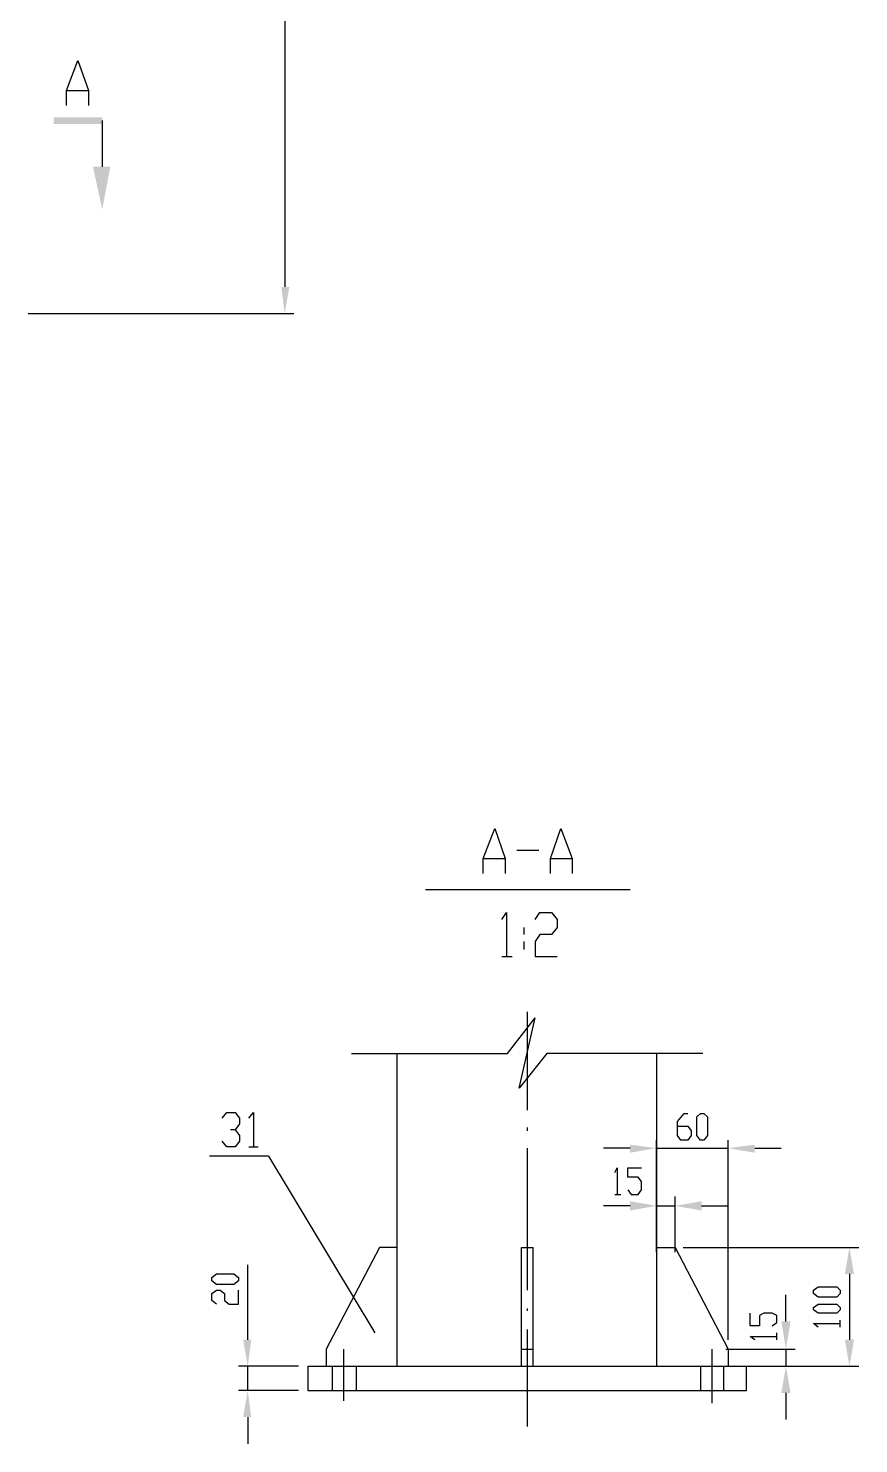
# Model space of a CAD drawing. Header units: millimetres. Extents: x -2210 to 6171, y -6737 to 5572.
# Drawn here: x 1761 to 3160, y -4070 to -1685 of the extents above; entities that cross this region are included whole.
import ezdxf

# ---------------------------------------------------------------- set-up
doc = ezdxf.new("R2010")
doc.units = ezdxf.units.MM
doc.layers.add('1', color=7, linetype='Continuous')

msp = doc.modelspace()

# ---------------------------------------------------------------- hatches: boundary and pattern name
h = msp.add_hatch(color=0)
h.dxf.hatch_style = 2
h.paths.add_polyline_path([(1803.5, -1834.5), (1803.5, -1846.2), (1885.2, -1834.5)])
h = msp.add_hatch(color=0)
h.dxf.hatch_style = 2
h.paths.add_polyline_path([(1803.5, -1846.2), (1885.2, -1834.5), (1885.2, -1846.2)])
h = msp.add_hatch(color=0)
h.dxf.hatch_style = 2
h.paths.add_polyline_path([(1898.8, -1918.1), (1885.2, -1990.1), (1869.6, -1918.1)])
h = msp.add_hatch(color=0)
h.dxf.hatch_style = 2
h.paths.add_polyline_path([(2186.8, -2120.5), (2200.4, -2120.5), (2192.6, -2165.2)])
h = msp.add_hatch(color=0)
h.dxf.hatch_style = 2
h.paths.add_polyline_path([(2774.3, -3566), (2774.3, -3579.6), (2819.1, -3571.8)])
h = msp.add_hatch(color=0)
h.dxf.hatch_style = 2
h.paths.add_polyline_path([(2984.4, -3566), (2984.4, -3579.6), (2939.7, -3571.8)])
h = msp.add_hatch(color=0)
h.dxf.hatch_style = 2
h.paths.add_polyline_path([(2774.3, -3661.3), (2774.3, -3676.9), (2819.1, -3669.1)])
h = msp.add_hatch(color=0)
h.dxf.hatch_style = 2
h.paths.add_polyline_path([(2894.9, -3661.3), (2894.9, -3676.9), (2850.2, -3669.1)])
h = msp.add_hatch(color=0)
h.dxf.hatch_style = 2
h.paths.add_polyline_path([(3136.2, -3783.9), (3151.7, -3783.9), (3144, -3739.2)])
h = msp.add_hatch(color=0)
h.dxf.hatch_style = 2
h.paths.add_polyline_path([(3029.2, -3863.7), (3044.7, -3863.7), (3037, -3910.4)])
h = msp.add_hatch(color=0)
h.dxf.hatch_style = 2
h.paths.add_polyline_path([(2122.6, -3894.8), (2136.2, -3894.8), (2130.3, -3939.5)])
h = msp.add_hatch(color=0)
h.dxf.hatch_style = 2
h.paths.add_polyline_path([(3136.2, -3894.8), (3151.7, -3894.8), (3144, -3939.5)])
h = msp.add_hatch(color=0)
h.dxf.hatch_style = 2
h.paths.add_polyline_path([(3029.2, -3984.3), (3044.7, -3984.3), (3037, -3939.5)])
h = msp.add_hatch(color=0)
h.dxf.hatch_style = 2
h.paths.add_polyline_path([(2122.6, -4025.1), (2136.2, -4025.1), (2130.3, -3980.4)])

# ---------------------------------------------------------------- linework, layer by layer
at = {"layer": '1', "color": 0, "lineweight": 25}
for points in [[(2192.6, -661.3), (2192.6, -2120.5)], [(1824.9, -1815), (1824.9, -1789.7), (1844.3, -1739.2), (1861.9, -1789.7), (1861.9, -1815)], [(1824.9, -1789.7), (1861.9, -1789.7)], [(1885.2, -1840.3), (1885.2, -1918.1)], [(1760.7, -2165.2), (2208.2, -2165.2)], [(2527.2, -3108.8), (2527.2, -3083.5), (2546.7, -3032.9), (2564.2, -3083.5), (2564.2, -3108.8)], [(2640.1, -3108.8), (2640.1, -3083.5), (2657.6, -3032.9), (2677, -3083.5), (2677, -3108.8)], [(2583.6, -3069.9), (2620.6, -3069.9)], [(2527.2, -3083.5), (2564.2, -3083.5)], [(2640.1, -3083.5), (2677, -3083.5)], [(2430, -3136), (2774.3, -3136)], [(2558.4, -3186.6), (2566.1, -3174.9), (2566.1, -3248.9)], [(2614.8, -3186.6), (2622.6, -3174.9), (2642, -3174.9), (2651.7, -3186.6), (2651.7, -3200.2), (2642, -3211.9), (2622.6, -3211.9), (2614.8, -3223.6), (2614.8, -3248.9), (2651.7, -3248.9)], [(2595.3, -3200.2), (2595.3, -3211.9)], [(2595.3, -3223.6), (2595.3, -3237.2)], [(2558.4, -3248.9), (2575.9, -3248.9)], [(2305.4, -3412.3), (2568.1, -3412.3), (2614.8, -3352)], [(2896.9, -3412.3), (2634.2, -3412.3), (2587.5, -3470.7), (2614.8, -3352)], [(2601.2, -3342.3), (2601.2, -3507.6)], [(2381.3, -3412.3), (2381.3, -3939.5)], [(2819.1, -3412.3), (2819.1, -3939.5)], [(2087.5, -3521.3), (2095.3, -3511.5), (2108.9, -3511.5), (2116.7, -3521.3), (2116.7, -3531), (2108.9, -3540.7), (2101.2, -3540.7)], [(2132.3, -3521.3), (2140.1, -3511.5), (2140.1, -3569.9)], [(2854.1, -3534.9), (2871.6, -3534.9), (2877.4, -3542.7), (2877.4, -3550.4), (2871.6, -3558.2), (2859.9, -3558.2), (2854.1, -3550.4), (2854.1, -3527.1), (2865.7, -3513.5), (2871.6, -3513.5)], [(2893, -3558.2), (2887.1, -3550.4), (2887.1, -3519.3), (2893, -3513.5), (2898.8, -3513.5), (2904.7, -3519.3), (2904.7, -3550.4), (2898.8, -3558.2), (2893, -3558.2)], [(2108.9, -3540.7), (2116.7, -3550.4), (2116.7, -3560.2), (2108.9, -3569.9), (2095.3, -3569.9), (2087.5, -3560.2)], [(2601.2, -3536.8), (2601.2, -3542.7)], [(2132.3, -3569.9), (2147.8, -3569.9)], [(2601.2, -3571.8), (2601.2, -3811.1)], [(2774.3, -3571.8), (2729.6, -3571.8)], [(2819.1, -3725.5), (2819.1, -3558.2)], [(2819.1, -3571.8), (2939.7, -3571.8)], [(2939.7, -3894.8), (2939.7, -3558.2)], [(2984.4, -3571.8), (3029.2, -3571.8)], [(2165.4, -3585.5), (2066.1, -3585.5)], [(2165.4, -3585.5), (2344.3, -3883.1)], [(2749, -3612.7), (2752.9, -3604.9), (2752.9, -3649.7)], [(2770.4, -3641.9), (2776.3, -3649.7), (2787.9, -3649.7), (2793.8, -3641.9), (2793.8, -3628.3), (2787.9, -3620.5), (2770.4, -3620.5), (2770.4, -3604.9), (2793.8, -3604.9)], [(2774.3, -3669.1), (2729.6, -3669.1)], [(2749, -3649.7), (2758.7, -3649.7)], [(2819.1, -3746.9), (2819.1, -3653.5)], [(2819.1, -3669.1), (2850.2, -3669.1)], [(2850.2, -3746.9), (2850.2, -3653.5)], [(2894.9, -3669.1), (2939.7, -3669.1)], [(2381.3, -3739.2), (2352.1, -3739.2), (2262.6, -3910.4)], [(2591.4, -3939.5), (2591.4, -3739.2), (2610.9, -3739.2)], [(2610.9, -3939.5), (2610.9, -3739.2)], [(2819.1, -3739.2), (2850.2, -3739.2)], [(2850.2, -3739.2), (2939.7, -3910.4)], [(2863.8, -3739.2), (3159.5, -3739.2)], [(2130.3, -3894.8), (2130.3, -3768.3)], [(2114.8, -3795.6), (2107, -3801.4), (2077.8, -3801.4), (2070, -3795.6), (2070, -3789.7), (2077.8, -3783.9), (2107, -3783.9), (2114.8, -3789.7), (2114.8, -3795.6)], [(3144, -3783.9), (3144, -3894.8)], [(2077.8, -3834.5), (2070, -3828.6), (2070, -3817), (2077.8, -3811.1), (2083.6, -3811.1), (2091.4, -3817), (2091.4, -3828.6), (2099.2, -3834.5), (2114.8, -3834.5), (2114.8, -3811.1)], [(3128.4, -3817), (3122.6, -3822.8), (3091.4, -3822.8), (3083.6, -3817), (3083.6, -3811.1), (3091.4, -3805.3), (3122.6, -3805.3), (3128.4, -3811.1), (3128.4, -3817)], [(3037, -3863.7), (3037, -3818.9)], [(3128.4, -3844.2), (3122.6, -3850), (3091.4, -3850), (3083.6, -3844.2), (3083.6, -3840.3), (3091.4, -3834.5), (3122.6, -3834.5), (3128.4, -3840.3), (3128.4, -3844.2)], [(2601.2, -3842.3), (2601.2, -3846.2)], [(3013.6, -3871.4), (3021.4, -3865.6), (3021.4, -3853.9), (3013.6, -3850), (3000, -3850), (2992.2, -3853.9), (2992.2, -3871.4), (2976.6, -3871.4), (2976.6, -3850)], [(3128.4, -3873.4), (3128.4, -3861.7)], [(2601.2, -3877.3), (2601.2, -4040.7)], [(3021.4, -3894.8), (3021.4, -3883.1)], [(3091.4, -3873.4), (3083.6, -3867.6), (3128.4, -3867.6)], [(2262.6, -3910.4), (2262.6, -3939.5)], [(2291.8, -3910.4), (2291.8, -3997.9)], [(2591.4, -3910.4), (2610.9, -3910.4)], [(2912.4, -3910.4), (2912.4, -4001.8)], [(2935.8, -3910.4), (3052.5, -3910.4)], [(2939.7, -3910.4), (2939.7, -3939.5)], [(2984.4, -3894.8), (2976.6, -3889), (3021.4, -3889)], [(3037, -3910.4), (3037, -3939.5)], [(2215.9, -3939.5), (2114.8, -3939.5)], [(2130.3, -3980.4), (2130.3, -3939.5)], [(2231.5, -3980.4), (2970.8, -3980.4), (2970.8, -3939.5)], [(2231.5, -3939.5), (2970.8, -3939.5)], [(2231.5, -3939.5), (2231.5, -3980.4)], [(2272.4, -3939.5), (2272.4, -3980.4)], [(2313.2, -3939.5), (2313.2, -3980.4)], [(2893, -3939.5), (2893, -3980.4)], [(2931.9, -3939.5), (2931.9, -3980.4)], [(2935.8, -3939.5), (3052.5, -3939.5)], [(2955.2, -3939.5), (3159.5, -3939.5)], [(2215.9, -3980.4), (2114.8, -3980.4)], [(3037, -3984.3), (3037, -4029)], [(2130.3, -4025.1), (2130.3, -4069.9)]]:
    msp.add_lwpolyline(points, dxfattribs=at)

doc.saveas('drawing.dxf')
